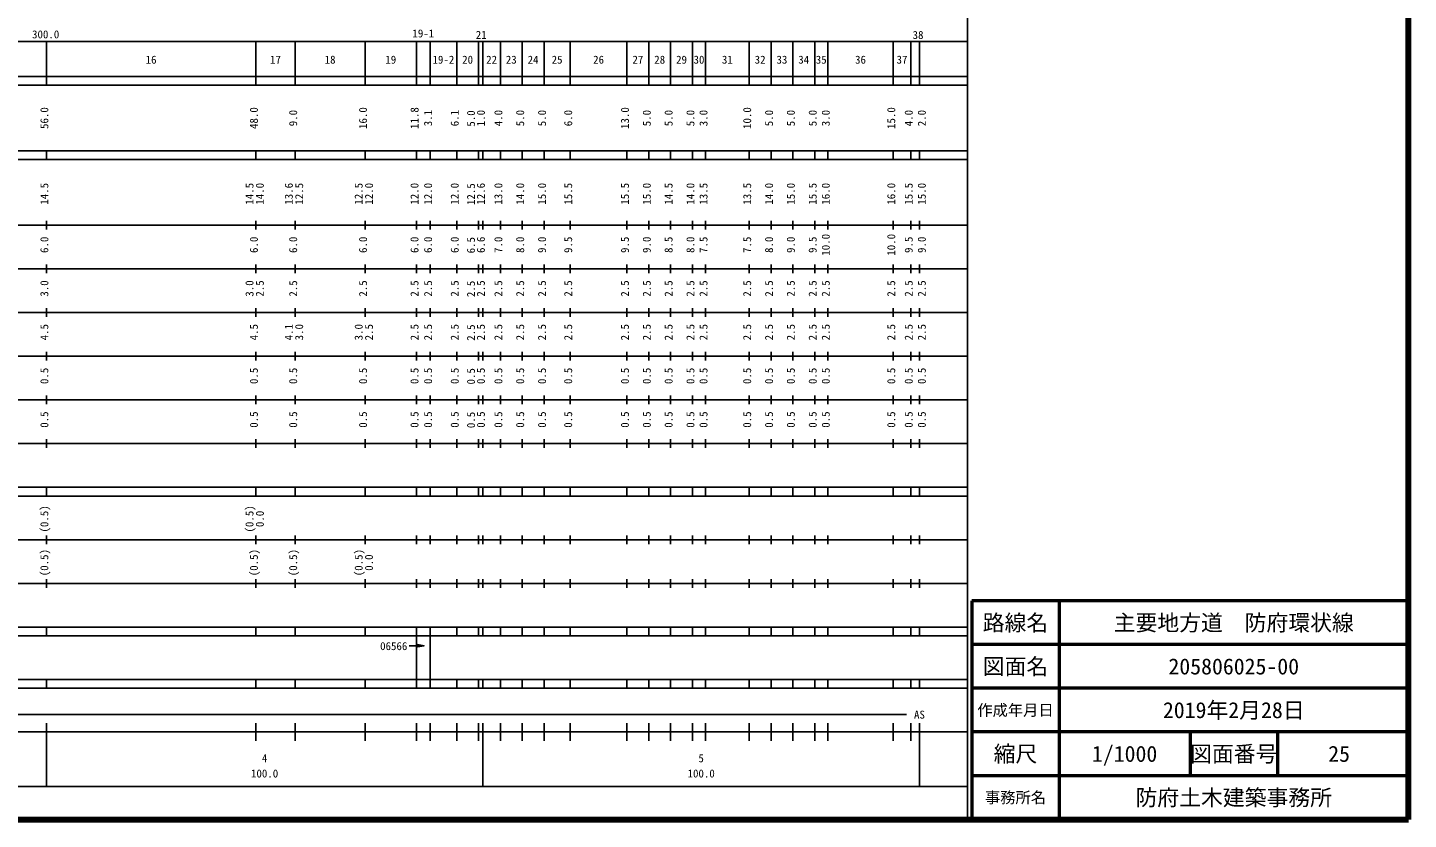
# Model space of a CAD drawing. Units: millimetres on the paper. Extents: x 40 to 680, y 20 to 380.
# Drawn here: x 363.7 to 680, y 20 to 201.2 of the extents above; entities that cross this region are included whole.
import ezdxf
from ezdxf.enums import TextEntityAlignment as Align

# ---------------------------------------------------------------- set-up
doc = ezdxf.new("R2010")
doc.units = ezdxf.units.MM
for name, color, linetype, lineweight in [('M-TTL', 2, 'Continuous', 140), ('M-TTL-BAND', 7, 'Continuous', 25), ('M-TTL-FRAM', 2, 'Continuous', 50), ('M-TTL-LINE', 7, 'Continuous', 50), ('M-TTL-TXT', 7, 'Continuous', 13)]:
    doc.layers.add(name, color=color, linetype=linetype, lineweight=lineweight)
doc.styles.add('ＭＳ ゴシック', font='')
doc.styles.get('ＭＳ ゴシック').set_extended_font_data('MS Gothic')

# ---------------------------------------------------------------- blocks, each defined once
blk = doc.blocks.new('open_arrow')
at = {"color": 0, "linetype": 'Continuous', "lineweight": -2}
blk.add_lwpolyline([(7.5, 1.25), (0, 0), (7.5, -1.25)], dxfattribs=at)

msp = doc.modelspace()

# ---------------------------------------------------------------- linework, layer by layer
at = {"layer": 'M-TTL'}
for p, q in [((680, 20), (680, 380)), ((40, 20), (680, 20))]:
    msp.add_line(p, q, dxfattribs=at)
at = {"layer": 'M-TTL-BAND'}
for p, q in [((579, 20), (579, 370)), ((68, 198), (579, 198)), ((368, 188), (368, 198)), ((416, 188), (416, 198)), ((425, 188), (425, 198)), ((441, 188), (441, 198)), ((452.8, 188), (452.8, 198)), ((455.9, 188), (455.9, 198)), ((462, 188), (462, 198)), ((467, 188), (467, 198)), ((468, 188), (468, 198)), ((472, 188), (472, 198)), ((477, 188), (477, 198)), ((482, 188), (482, 198)), ((488, 188), (488, 198)), ((501, 188), (501, 198)), ((506, 188), (506, 198)), ((511, 188), (511, 198)), ((516, 188), (516, 198)), ((519, 188), (519, 198)), ((529, 188), (529, 198)), ((534, 188), (534, 198)), ((539, 188), (539, 198)), ((544, 188), (544, 198)), ((547, 188), (547, 198)), ((562, 188), (562, 198)), ((566, 188), (566, 198)), ((568, 188), (568, 198)), ((40, 190), (579, 190)), ((40, 188), (579, 188)), ((40, 173), (579, 173)), ((40, 171), (579, 171)), ((368, 171), (368, 173)), ((416, 171), (416, 173)), ((425, 171), (425, 173)), ((441, 171), (441, 173)), ((452.8, 171), (452.8, 173)), ((455.9, 171), (455.9, 173)), ((462, 171), (462, 173)), ((467, 171), (467, 173)), ((468, 171), (468, 173)), ((472, 171), (472, 173)), ((477, 171), (477, 173)), ((482, 171), (482, 173)), ((488, 171), (488, 173)), ((501, 171), (501, 173)), ((506, 171), (506, 173)), ((511, 171), (511, 173)), ((516, 171), (516, 173)), ((519, 171), (519, 173)), ((529, 171), (529, 173)), ((534, 171), (534, 173)), ((539, 171), (539, 173)), ((544, 171), (544, 173)), ((547, 171), (547, 173)), ((562, 171), (562, 173)), ((566, 171), (566, 173)), ((568, 171), (568, 173)), ((40, 156), (579, 156)), ((368, 155), (368, 157)), ((416, 155), (416, 157)), ((425, 155), (425, 157)), ((441, 155), (441, 157)), ((452.8, 155), (452.8, 157)), ((455.9, 155), (455.9, 157)), ((462, 155), (462, 157)), ((467, 155), (467, 157)), ((468, 155), (468, 157)), ((472, 155), (472, 157)), ((477, 155), (477, 157)), ((482, 155), (482, 157)), ((488, 155), (488, 157)), ((501, 155), (501, 157)), ((506, 155), (506, 157)), ((511, 155), (511, 157)), ((516, 155), (516, 157)), ((519, 155), (519, 157)), ((529, 155), (529, 157)), ((534, 155), (534, 157)), ((539, 155), (539, 157)), ((544, 155), (544, 157)), ((547, 155), (547, 157)), ((562, 155), (562, 157)), ((566, 155), (566, 157)), ((568, 155), (568, 157)), ((46, 146), (579, 146)), ((368, 145), (368, 147)), ((416, 145), (416, 147)), ((425, 145), (425, 147)), ((441, 145), (441, 147)), ((452.8, 145), (452.8, 147)), ((455.9, 145), (455.9, 147)), ((462, 145), (462, 147)), ((467, 145), (467, 147)), ((468, 145), (468, 147)), ((472, 145), (472, 147)), ((477, 145), (477, 147)), ((482, 145), (482, 147)), ((488, 145), (488, 147)), ((501, 145), (501, 147)), ((506, 145), (506, 147)), ((511, 145), (511, 147)), ((516, 145), (516, 147)), ((519, 145), (519, 147)), ((529, 145), (529, 147)), ((534, 145), (534, 147)), ((539, 145), (539, 147)), ((544, 145), (544, 147)), ((547, 145), (547, 147)), ((562, 145), (562, 147)), ((566, 145), (566, 147)), ((568, 145), (568, 147)), ((368, 135), (368, 137)), ((416, 135), (416, 137)), ((425, 135), (425, 137)), ((441, 135), (441, 137)), ((452.8, 135), (452.8, 137)), ((455.9, 135), (455.9, 137)), ((462, 135), (462, 137)), ((467, 135), (467, 137)), ((468, 135), (468, 137)), ((472, 135), (472, 137)), ((477, 135), (477, 137)), ((482, 135), (482, 137)), ((488, 135), (488, 137)), ((501, 135), (501, 137)), ((506, 135), (506, 137)), ((511, 135), (511, 137)), ((516, 135), (516, 137)), ((519, 135), (519, 137)), ((529, 135), (529, 137)), ((534, 135), (534, 137)), ((539, 135), (539, 137)), ((544, 135), (544, 137)), ((547, 135), (547, 137)), ((562, 135), (562, 137)), ((566, 135), (566, 137)), ((568, 135), (568, 137)), ((52, 136), (579, 136)), ((368, 125), (368, 127)), ((416, 125), (416, 127)), ((425, 125), (425, 127)), ((441, 125), (441, 127)), ((452.8, 125), (452.8, 127)), ((455.9, 125), (455.9, 127)), ((462, 125), (462, 127)), ((467, 125), (467, 127)), ((468, 125), (468, 127)), ((472, 125), (472, 127)), ((477, 125), (477, 127)), ((482, 125), (482, 127)), ((488, 125), (488, 127)), ((501, 125), (501, 127)), ((506, 125), (506, 127)), ((511, 125), (511, 127)), ((516, 125), (516, 127)), ((519, 125), (519, 127)), ((529, 125), (529, 127)), ((534, 125), (534, 127)), ((539, 125), (539, 127)), ((544, 125), (544, 127)), ((547, 125), (547, 127)), ((562, 125), (562, 127)), ((566, 125), (566, 127)), ((568, 125), (568, 127)), ((46, 126), (579, 126)), ((52, 116), (579, 116)), ((368, 115), (368, 117)), ((416, 115), (416, 117)), ((425, 115), (425, 117)), ((441, 115), (441, 117)), ((452.8, 115), (452.8, 117)), ((455.9, 115), (455.9, 117)), ((462, 115), (462, 117)), ((467, 115), (467, 117)), ((468, 115), (468, 117)), ((472, 115), (472, 117)), ((477, 115), (477, 117)), ((482, 115), (482, 117)), ((488, 115), (488, 117)), ((501, 115), (501, 117)), ((506, 115), (506, 117)), ((511, 115), (511, 117)), ((516, 115), (516, 117)), ((519, 115), (519, 117)), ((529, 115), (529, 117)), ((534, 115), (534, 117)), ((539, 115), (539, 117)), ((544, 115), (544, 117)), ((547, 115), (547, 117)), ((562, 115), (562, 117)), ((566, 115), (566, 117)), ((568, 115), (568, 117)), ((46, 106), (579, 106)), ((368, 105), (368, 107)), ((416, 105), (416, 107)), ((425, 105), (425, 107)), ((441, 105), (441, 107)), ((452.8, 105), (452.8, 107)), ((455.9, 105), (455.9, 107)), ((462, 105), (462, 107)), ((467, 105), (467, 107)), ((468, 105), (468, 107)), ((472, 105), (472, 107)), ((477, 105), (477, 107)), ((482, 105), (482, 107)), ((488, 105), (488, 107)), ((501, 105), (501, 107)), ((506, 105), (506, 107)), ((511, 105), (511, 107)), ((516, 105), (516, 107)), ((519, 105), (519, 107)), ((529, 105), (529, 107)), ((534, 105), (534, 107)), ((539, 105), (539, 107)), ((544, 105), (544, 107)), ((547, 105), (547, 107)), ((562, 105), (562, 107)), ((566, 105), (566, 107)), ((568, 105), (568, 107)), ((40, 96), (579, 96)), ((368, 94), (368, 96)), ((416, 94), (416, 96)), ((425, 94), (425, 96)), ((441, 94), (441, 96)), ((452.8, 94), (452.8, 96)), ((455.9, 94), (455.9, 96)), ((462, 94), (462, 96)), ((467, 94), (467, 96)), ((468, 94), (468, 96)), ((472, 94), (472, 96)), ((477, 94), (477, 96)), ((482, 94), (482, 96)), ((488, 94), (488, 96)), ((501, 94), (501, 96)), ((506, 94), (506, 96)), ((511, 94), (511, 96)), ((516, 94), (516, 96)), ((519, 94), (519, 96)), ((529, 94), (529, 96)), ((534, 94), (534, 96)), ((539, 94), (539, 96)), ((544, 94), (544, 96)), ((547, 94), (547, 96)), ((562, 94), (562, 96)), ((566, 94), (566, 96)), ((568, 94), (568, 96)), ((40, 94), (579, 94)), ((49, 84), (579, 84)), ((368, 83), (368, 85)), ((416, 83), (416, 85)), ((425, 83), (425, 85)), ((441, 83), (441, 85)), ((452.8, 83), (452.8, 85)), ((455.9, 83), (455.9, 85)), ((462, 83), (462, 85)), ((467, 83), (467, 85)), ((468, 83), (468, 85)), ((472, 83), (472, 85)), ((477, 83), (477, 85)), ((482, 83), (482, 85)), ((488, 83), (488, 85)), ((501, 83), (501, 85)), ((506, 83), (506, 85)), ((511, 83), (511, 85)), ((516, 83), (516, 85)), ((519, 83), (519, 85)), ((529, 83), (529, 85)), ((534, 83), (534, 85)), ((539, 83), (539, 85)), ((544, 83), (544, 85)), ((547, 83), (547, 85)), ((562, 83), (562, 85)), ((566, 83), (566, 85)), ((568, 83), (568, 85)), ((40, 74), (579, 74)), ((368, 73), (368, 75)), ((416, 73), (416, 75)), ((425, 73), (425, 75)), ((441, 73), (441, 75)), ((452.8, 73), (452.8, 75)), ((455.9, 73), (455.9, 75)), ((462, 73), (462, 75)), ((467, 73), (467, 75)), ((468, 73), (468, 75)), ((472, 73), (472, 75)), ((477, 73), (477, 75)), ((482, 73), (482, 75)), ((488, 73), (488, 75)), ((501, 73), (501, 75)), ((506, 73), (506, 75)), ((511, 73), (511, 75)), ((516, 73), (516, 75)), ((519, 73), (519, 75)), ((529, 73), (529, 75)), ((534, 73), (534, 75)), ((539, 73), (539, 75)), ((544, 73), (544, 75)), ((547, 73), (547, 75)), ((562, 73), (562, 75)), ((566, 73), (566, 75)), ((568, 73), (568, 75)), ((40, 64), (579, 64)), ((368, 62), (368, 64)), ((416, 62), (416, 64)), ((425, 62), (425, 64)), ((441, 62), (441, 64)), ((452.8, 62), (452.8, 64)), ((455.9, 62), (455.9, 64)), ((462, 62), (462, 64)), ((467, 62), (467, 64)), ((468, 62), (468, 64)), ((472, 62), (472, 64)), ((477, 62), (477, 64)), ((482, 62), (482, 64)), ((488, 62), (488, 64)), ((501, 62), (501, 64)), ((506, 62), (506, 64)), ((511, 62), (511, 64)), ((516, 62), (516, 64)), ((519, 62), (519, 64)), ((529, 62), (529, 64)), ((534, 62), (534, 64)), ((539, 62), (539, 64)), ((544, 62), (544, 64)), ((547, 62), (547, 64)), ((562, 62), (562, 64)), ((566, 62), (566, 64)), ((568, 62), (568, 64)), ((40, 62), (579, 62)), ((452.8, 52), (452.8, 62)), ((455.9, 52), (455.9, 62)), ((454.545, 59.733), (451.087, 59.733)), ((40, 52), (579, 52)), ((368, 50), (368, 52)), ((416, 50), (416, 52)), ((425, 50), (425, 52)), ((441, 50), (441, 52)), ((452.8, 50), (452.8, 52)), ((455.9, 50), (455.9, 52)), ((462, 50), (462, 52)), ((467, 50), (467, 52)), ((468, 50), (468, 52)), ((472, 50), (472, 52)), ((477, 50), (477, 52)), ((482, 50), (482, 52)), ((488, 50), (488, 52)), ((501, 50), (501, 52)), ((506, 50), (506, 52)), ((511, 50), (511, 52)), ((516, 50), (516, 52)), ((519, 50), (519, 52)), ((529, 50), (529, 52)), ((534, 50), (534, 52)), ((539, 50), (539, 52)), ((544, 50), (544, 52)), ((547, 50), (547, 52)), ((562, 50), (562, 52)), ((566, 50), (566, 52)), ((568, 50), (568, 52)), ((40, 50), (579, 50)), ((71, 44), (565, 44)), ((368, 27.5), (368, 42)), ((416, 38), (416, 42)), ((425, 38), (425, 42)), ((441, 38), (441, 42)), ((452.8, 38), (452.8, 42)), ((455.9, 38), (455.9, 42)), ((462, 38), (462, 42)), ((467, 38), (467, 42)), ((468, 27.5), (468, 42)), ((472, 38), (472, 42)), ((477, 38), (477, 42)), ((482, 38), (482, 42)), ((488, 38), (488, 42)), ((501, 38), (501, 42)), ((506, 38), (506, 42)), ((511, 38), (511, 42)), ((516, 38), (516, 42)), ((519, 38), (519, 42)), ((529, 38), (529, 42)), ((534, 38), (534, 42)), ((539, 38), (539, 42)), ((544, 38), (544, 42)), ((547, 38), (547, 42)), ((562, 38), (562, 42)), ((566, 38), (566, 42)), ((568, 27.5), (568, 42)), ((40, 40), (579, 40)), ((68, 27.5), (579, 27.5))]:
    msp.add_line(p, q, dxfattribs=at)
at = {"layer": 'M-TTL-FRAM'}
for p, q in [((680, 70), (580, 70)), ((580, 70), (580, 20))]:
    msp.add_line(p, q, dxfattribs=at)
at = {"layer": 'M-TTL-LINE'}
for p, q in [((600, 70), (600, 20)), ((680, 60), (580, 60)), ((680, 50), (580, 50)), ((680, 40), (580, 40)), ((630, 40), (630, 30)), ((650, 40), (650, 30)), ((680, 30), (580, 30))]:
    msp.add_line(p, q, dxfattribs=at)

# ---------------------------------------------------------------- block references
at = {"layer": 'M-TTL-BAND', "xscale": 0.2, "yscale": 0.2, "rotation": 180}
msp.add_blockref('open_arrow', (454.545, 59.733), dxfattribs=at)

# ---------------------------------------------------------------- texts
at = {"layer": 'M-TTL-BAND', "style": 'ＭＳ ゴシック'}
for s, p in [('300.0', (367.844, 198.195)), ('19-1', (454.35, 198.414)), ('21', (467.613, 198.084)), ('38', (567.679, 198.056)), ('16', (392, 192.405)), ('17', (420.5, 192.405)), ('18', (433, 192.405)), ('19', (446.9, 192.405)), ('19-2', (458.95, 192.405)), ('20', (464.5, 192.405)), ('22', (470, 192.405)), ('23', (474.5, 192.405)), ('24', (479.5, 192.405)), ('25', (485, 192.405)), ('26', (494.5, 192.405)), ('27', (503.5, 192.405)), ('28', (508.5, 192.405)), ('29', (513.5, 192.405)), ('30', (517.5, 192.405)), ('31', (524, 192.405)), ('32', (531.5, 192.405)), ('33', (536.5, 192.405)), ('34', (541.5, 192.405)), ('35', (545.5, 192.405)), ('36', (554.5, 192.405)), ('37', (564, 192.405)), ('AS', (568, 42.5)), ('4', (418, 32.523)), ('5', (518, 32.523)), ('100.0', (418, 29.033)), ('100.0', (518, 29.033))]:
    msp.add_text(s, height=1.833, dxfattribs=at).set_placement(p, align=Align.BOTTOM_CENTER)
for s, p in [('56.0', (369, 180.5)), ('48.0', (417, 180.5)), ('9.0', (426, 180.5)), ('16.0', (442, 180.5)), ('11.8', (453.8, 180.5)), ('3.1', (456.9, 180.5)), ('6.1', (463, 180.5)), ('5.0', (466.732, 180.409)), ('1.0', (469, 180.5)), ('4.0', (473, 180.5)), ('5.0', (478, 180.5)), ('5.0', (483, 180.5)), ('6.0', (489, 180.5)), ('13.0', (502, 180.5)), ('5.0', (507, 180.5)), ('5.0', (512, 180.5)), ('5.0', (517, 180.5)), ('3.0', (520, 180.5)), ('10.0', (530, 180.5)), ('5.0', (535, 180.5)), ('5.0', (540, 180.5)), ('5.0', (545, 180.5)), ('3.0', (548, 180.5)), ('15.0', (563, 180.5)), ('4.0', (567, 180.5)), ('2.0', (570, 180.5)), ('14.5', (369, 163.174)), ('14.5', (416, 163.174)), ('14.0', (418.37, 163.174)), ('13.6', (425, 163.174)), ('12.5', (427.37, 163.174)), ('12.5', (441, 163.174)), ('12.0', (443.37, 163.174)), ('12.0', (453.8, 163.174)), ('12.0', (456.9, 163.174)), ('12.0', (463, 163.174)), ('12.5', (466.732, 163.083)), ('12.6', (469, 163.174)), ('13.0', (473, 163.174)), ('14.0', (478, 163.174)), ('15.0', (483, 163.174)), ('15.5', (489, 163.174)), ('15.5', (502, 163.174)), ('15.0', (507, 163.174)), ('14.5', (512, 163.174)), ('14.0', (517, 163.174)), ('13.5', (520, 163.174)), ('13.5', (530, 163.174)), ('14.0', (535, 163.174)), ('15.0', (540, 163.174)), ('15.5', (545, 163.174)), ('16.0', (548, 163.174)), ('16.0', (563, 163.174)), ('15.5', (567, 163.174)), ('15.0', (570, 163.174)), ('6.0', (369, 151.5)), ('6.0', (417, 151.5)), ('6.0', (426, 151.5)), ('6.0', (442, 151.5)), ('6.0', (453.8, 151.5)), ('6.0', (456.9, 151.5)), ('6.0', (463, 151.5)), ('6.5', (466.732, 151.409)), ('6.6', (469, 151.5)), ('7.0', (473, 151.5)), ('8.0', (478, 151.5)), ('9.0', (483, 151.5)), ('9.5', (489, 151.5)), ('9.5', (502, 151.5)), ('9.0', (507, 151.5)), ('8.5', (512, 151.5)), ('8.0', (517, 151.5)), ('7.5', (520, 151.5)), ('7.5', (530, 151.5)), ('8.0', (535, 151.5)), ('9.0', (540, 151.5)), ('9.5', (545, 151.5)), ('10.0', (548, 151.5)), ('10.0', (563, 151.5)), ('9.5', (567, 151.5)), ('9.0', (570, 151.5)), ('3.0', (369, 141.5)), ('3.0', (416, 141.5)), ('2.5', (418.37, 141.5)), ('2.5', (426, 141.5)), ('2.5', (442, 141.5)), ('2.5', (453.8, 141.5)), ('2.5', (456.9, 141.5)), ('2.5', (463, 141.5)), ('2.5', (466.732, 141.409)), ('2.5', (469, 141.5)), ('2.5', (473, 141.5)), ('2.5', (478, 141.5)), ('2.5', (483, 141.5)), ('2.5', (489, 141.5)), ('2.5', (502, 141.5)), ('2.5', (507, 141.5)), ('2.5', (512, 141.5)), ('2.5', (517, 141.5)), ('2.5', (520, 141.5)), ('2.5', (530, 141.5)), ('2.5', (535, 141.5)), ('2.5', (540, 141.5)), ('2.5', (545, 141.5)), ('2.5', (548, 141.5)), ('2.5', (563, 141.5)), ('2.5', (567, 141.5)), ('2.5', (570, 141.5)), ('4.5', (369, 131.5)), ('4.5', (417, 131.5)), ('4.1', (425, 131.5)), ('3.0', (427.37, 131.5)), ('3.0', (441, 131.5)), ('2.5', (443.37, 131.5)), ('2.5', (453.8, 131.5)), ('2.5', (456.9, 131.5)), ('2.5', (463, 131.5)), ('2.5', (466.732, 131.409)), ('2.5', (469, 131.5)), ('2.5', (473, 131.5)), ('2.5', (478, 131.5)), ('2.5', (483, 131.5)), ('2.5', (489, 131.5)), ('2.5', (502, 131.5)), ('2.5', (507, 131.5)), ('2.5', (512, 131.5)), ('2.5', (517, 131.5)), ('2.5', (520, 131.5)), ('2.5', (530, 131.5)), ('2.5', (535, 131.5)), ('2.5', (540, 131.5)), ('2.5', (545, 131.5)), ('2.5', (548, 131.5)), ('2.5', (563, 131.5)), ('2.5', (567, 131.5)), ('2.5', (570, 131.5)), ('0.5', (369, 121.5)), ('0.5', (417, 121.5)), ('0.5', (426, 121.5)), ('0.5', (442, 121.5)), ('0.5', (453.8, 121.5)), ('0.5', (456.9, 121.5)), ('0.5', (463, 121.5)), ('0.5', (466.732, 121.409)), ('0.5', (469, 121.5)), ('0.5', (473, 121.5)), ('0.5', (478, 121.5)), ('0.5', (483, 121.5)), ('0.5', (489, 121.5)), ('0.5', (502, 121.5)), ('0.5', (507, 121.5)), ('0.5', (512, 121.5)), ('0.5', (517, 121.5)), ('0.5', (520, 121.5)), ('0.5', (530, 121.5)), ('0.5', (535, 121.5)), ('0.5', (540, 121.5)), ('0.5', (545, 121.5)), ('0.5', (548, 121.5)), ('0.5', (563, 121.5)), ('0.5', (567, 121.5)), ('0.5', (570, 121.5)), ('0.5', (369, 111.5)), ('0.5', (417, 111.5)), ('0.5', (426, 111.5)), ('0.5', (442, 111.5)), ('0.5', (453.8, 111.5)), ('0.5', (456.9, 111.5)), ('0.5', (463, 111.5)), ('0.5', (466.732, 111.409)), ('0.5', (469, 111.5)), ('0.5', (473, 111.5)), ('0.5', (478, 111.5)), ('0.5', (483, 111.5)), ('0.5', (489, 111.5)), ('0.5', (502, 111.5)), ('0.5', (507, 111.5)), ('0.5', (512, 111.5)), ('0.5', (517, 111.5)), ('0.5', (520, 111.5)), ('0.5', (530, 111.5)), ('0.5', (535, 111.5)), ('0.5', (540, 111.5)), ('0.5', (545, 111.5)), ('0.5', (548, 111.5)), ('0.5', (563, 111.5)), ('0.5', (567, 111.5)), ('0.5', (570, 111.5)), ('(0.5)', (369, 88.764)), ('(0.5)', (416, 88.764)), ('0.0', (418.37, 88.764)), ('(0.5)', (369, 78.764)), ('(0.5)', (417, 78.764)), ('(0.5)', (426, 78.764)), ('(0.5)', (441, 78.764)), ('0.0', (443.37, 78.764))]:
    msp.add_text(s, height=1.833, rotation=90, dxfattribs=at).set_placement(p, align=Align.BOTTOM_CENTER)
msp.add_text('06566', height=1.833, dxfattribs=at).set_placement((447.577, 59.655), align=Align.MIDDLE_CENTER)
at = {"layer": 'M-TTL-TXT', "style": 'ＭＳ ゴシック'}
for s, height, p in [('路線名', 3.666, (590, 65)), ('路線名', 3.666, (590, 65)), ('主要地方道\u3000防府環状線', 3.666, (640, 65)), ('図面名', 3.666, (590, 55)), ('図面名', 3.666, (590, 55)), ('205806025-00', 3.666, (640, 55)), ('作成年月日', 2.566, (590, 45)), ('作成年月日', 2.566, (590, 45)), ('2019年2月28日', 3.666, (640, 45)), ('縮尺', 3.666, (590, 35)), ('縮尺', 3.666, (590, 35)), ('1/1000', 3.666, (615, 35)), ('図面番号', 3.666, (640, 35)), ('図面番号', 3.666, (640, 35)), ('25', 3.666, (664.125, 35)), ('事務所名', 2.566, (590, 25)), ('事務所名', 2.566, (590, 25)), ('防府土木建築事務所', 3.666, (640, 25))]:
    msp.add_text(s, height=height, dxfattribs=at).set_placement(p, align=Align.MIDDLE_CENTER)

doc.saveas('drawing.dxf')
